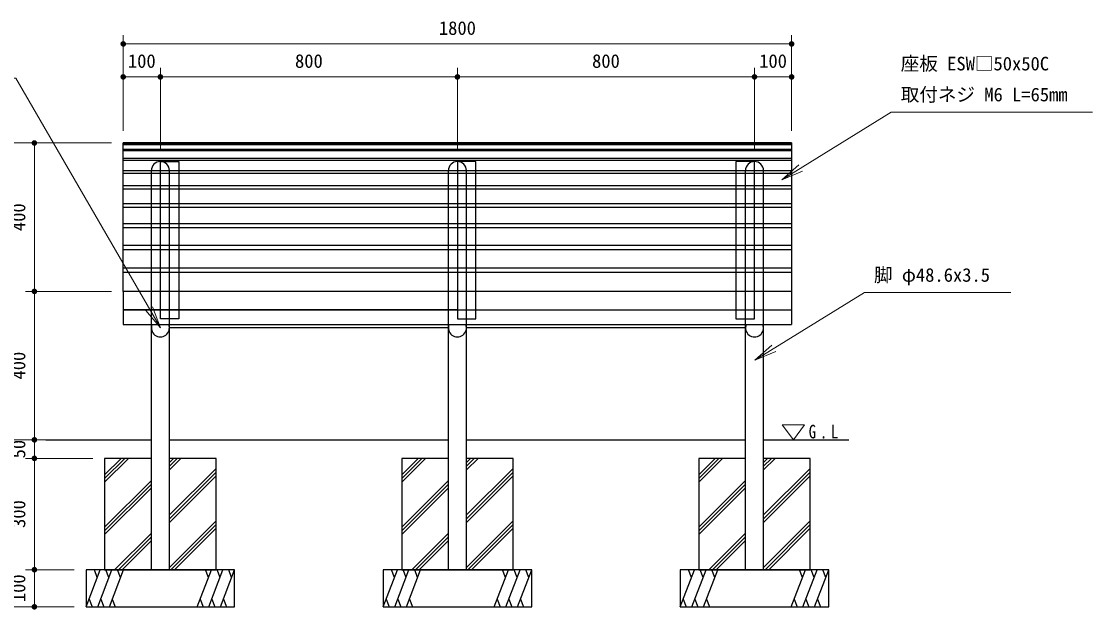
# Model space of a CAD drawing. Units: millimetres at full size, sheet at 1:20. Extents: x -400 to 8800, y -300 to 6240.
# Drawn here: x 1164 to 4049, y 1434 to 3019 of the extents above; entities that cross this region are included whole.
import ezdxf
from ezdxf.enums import TextEntityAlignment as Align

# ---------------------------------------------------------------- set-up
doc = ezdxf.new("R2010")
doc.units = ezdxf.units.MM
doc.header["$LTSCALE"] = 20
for name, color, linetype, lineweight in [('D-STR-DIM\u3000寸法線、寸法値', 7, 'Continuous', 13), ('D-STR-HTXT\u3000旗上げ', 7, 'Continuous', 13), ('D-STR\u3000構造物外形線', 1, 'Continuous', 25), ('V-nasSTD', 7, 'Continuous', 13)]:
    doc.layers.add(name, color=color, linetype=linetype, lineweight=lineweight)
doc.styles.add('ＭＳ ゴシック', font='')
doc.styles.get('ＭＳ ゴシック').set_extended_font_data('MS Gothic')

# ---------------------------------------------------------------- blocks, each defined once
blk = doc.blocks.new('open_arrow')
at = {"color": 0, "linetype": 'Continuous', "lineweight": -2}
blk.add_lwpolyline([(7.5, 1.25), (0, 0), (7.5, -1.25)], dxfattribs=at)
blk = doc.blocks.new('filled_dot')
at = {"color": 0, "linetype": 'Continuous', "lineweight": -2, "const_width": 1.25}
blk.add_lwpolyline([(-0.625, 0, 1), (0.625, 0, 1)], format="xyb", close=True, dxfattribs=at)

msp = doc.modelspace()

# ---------------------------------------------------------------- linework, layer by layer
at = {"layer": 'D-STR-DIM\u3000寸法線、寸法値'}
for p, q in [((1438.44, 2723.87), (1438.44, 2982.07)), ((3238.44, 2723.87), (3238.44, 2982.07)), ((1438.44, 2958.07), (3238.44, 2958.07)), ((1438.44, 2723.87), (1438.44, 2893.17)), ((1538.44, 2673.08), (1538.44, 2893.17)), ((1538.44, 2673.08), (1538.44, 2893.17)), ((2338.44, 2673.08), (2338.44, 2893.17)), ((2338.44, 2673.08), (2338.44, 2893.17)), ((3138.44, 2673.08), (3138.44, 2893.17)), ((3138.44, 2673.08), (3138.44, 2893.17)), ((3238.44, 2723.87), (3238.44, 2893.17)), ((1438.44, 2869.17), (1538.44, 2869.17)), ((1538.44, 2869.17), (2338.44, 2869.17)), ((2338.44, 2869.17), (3138.44, 2869.17)), ((3138.44, 2869.17), (3238.44, 2869.17)), ((1406.44, 2691.07), (1059.99, 2691.07)), ((1406.44, 2691.07), (1175.22, 2691.07)), ((1199.22, 2691.07), (1199.22, 2291.08)), ((1406.44, 2291.08), (1175.22, 2291.08)), ((1406.44, 2291.08), (1175.22, 2291.08)), ((1199.22, 2291.08), (1199.22, 1891.08)), ((1356.44, 1891.08), (1059.99, 1891.08)), ((1356.44, 1891.08), (1059.99, 1891.08)), ((1356.44, 1891.08), (1175.22, 1891.08)), ((1356.44, 1891.08), (1175.22, 1891.08)), ((1199.22, 1891.08), (1199.22, 1841.08)), ((1356.44, 1841.08), (1175.22, 1841.08)), ((1356.44, 1841.08), (1175.22, 1841.08)), ((1199.22, 1841.08), (1199.22, 1541.08)), ((1306.44, 1541.08), (1175.22, 1541.08)), ((1306.44, 1541.08), (1175.22, 1541.08)), ((1199.22, 1541.08), (1199.22, 1441.08)), ((1306.44, 1441.08), (1059.99, 1441.08)), ((1306.44, 1441.08), (1175.22, 1441.08))]:
    msp.add_line(p, q, dxfattribs=at)
at = {"layer": 'D-STR-HTXT\u3000旗上げ'}
for points in [[(1538.44, 2192.89), (1149.02, 2865.31), (1141.02, 2865.31), (538.27, 2865.31), (839.65, 2865.31)], [(3211.69, 2591.92), (3506.5, 2774.55), (3514.5, 2774.55), (4048.86, 2774.55), (3804.2, 2774.55)], [(3139.69, 2105.72), (3434.5, 2288.35), (3442.5, 2288.35), (3828.64, 2288.35), (3650.3, 2288.35)]]:
    msp.add_lwpolyline(points, dxfattribs=at)
at = {"layer": 'D-STR\u3000構造物外形線'}
for p, q in [((1438.44, 2291.08), (1438.44, 2691.87)), ((3238.44, 2691.87), (1438.44, 2691.87)), ((3238.44, 2687.74), (1438.44, 2687.74)), ((3238.44, 2685.76), (1438.44, 2685.76)), ((3238.44, 2691.87), (3238.44, 2201.79)), ((3238.44, 2673.49), (1438.44, 2673.49)), ((3238.44, 2669.6), (1438.44, 2669.6)), ((3238.44, 2649.51), (1438.44, 2649.51)), ((3238.44, 2643.81), (1438.44, 2643.81)), ((3238.44, 2616.46), (1438.44, 2616.46)), ((3238.44, 2609.09), (1438.44, 2609.09)), ((1514.14, 2201.79), (1514.14, 2616.78)), ((1562.74, 2201.79), (1562.74, 2616.78)), ((2314.14, 2201.79), (2314.14, 2616.78)), ((2362.74, 2201.79), (2362.74, 2616.78)), ((3114.14, 2201.79), (3114.14, 2616.78)), ((3162.74, 2201.79), (3162.74, 2616.78)), ((3238.44, 2575.23), (1438.44, 2575.23)), ((3238.44, 2566.41), (1438.44, 2566.41)), ((3238.44, 2526.95), (1438.44, 2526.95)), ((3238.44, 2516.91), (1438.44, 2516.91)), ((3238.44, 2472.94), (1438.44, 2472.94)), ((3238.44, 2461.96), (1438.44, 2461.96)), ((3238.44, 2414.67), (1438.44, 2414.67)), ((3238.44, 2403.05), (1438.44, 2403.05)), ((3238.44, 2353.73), (1438.44, 2353.73)), ((3238.44, 2341.78), (1438.44, 2341.78)), ((2338.44, 2241.08), (1538.44, 2241.08)), ((1514.14, 1541.08), (1514.14, 2201.79)), ((1562.74, 1541.08), (1562.74, 2201.79)), ((2314.14, 2192.48), (1562.74, 2192.48)), ((2314.14, 1541.08), (2314.14, 2201.79)), ((2362.74, 1541.08), (2362.74, 2201.79)), ((3114.14, 2192.48), (2362.74, 2192.48)), ((3114.14, 1541.08), (3114.14, 2201.79)), ((3162.74, 1541.08), (3162.74, 2201.79)), ((1230.45, 1891.08), (1514.14, 1891.08)), ((1562.74, 1891.08), (2314.14, 1891.08)), ((2362.74, 1891.08), (3114.14, 1891.08)), ((3162.74, 1891.08), (3392.29, 1891.08)), ((1388.44, 1797.05), (1432.47, 1841.08)), ((1388.44, 1787.05), (1442.47, 1841.08)), ((1388.44, 1777.05), (1452.47, 1841.08)), ((1562.74, 1829.93), (1573.89, 1841.08)), ((1562.74, 1819.93), (1583.89, 1841.08)), ((1562.74, 1809.93), (1593.89, 1841.08)), ((2188.44, 1797.05), (2232.47, 1841.08)), ((2188.44, 1787.05), (2242.47, 1841.08)), ((2188.44, 1777.05), (2252.47, 1841.08)), ((2362.74, 1829.93), (2373.89, 1841.08)), ((2362.74, 1819.93), (2383.89, 1841.08)), ((2362.74, 1809.93), (2393.89, 1841.08)), ((2988.44, 1797.05), (3032.47, 1841.08)), ((2988.44, 1787.05), (3042.47, 1841.08)), ((2988.44, 1777.05), (3052.47, 1841.08)), ((3162.74, 1829.93), (3173.89, 1841.08)), ((3162.74, 1819.93), (3183.89, 1841.08)), ((3162.74, 1809.93), (3193.89, 1841.08)), ((1562.74, 1688.51), (1688.44, 1814.21)), ((1562.74, 1678.51), (1688.44, 1804.21)), ((1562.74, 1668.51), (1688.44, 1794.21)), ((2362.74, 1688.51), (2488.44, 1814.21)), ((2362.74, 1678.51), (2488.44, 1804.21)), ((2362.74, 1668.51), (2488.44, 1794.21)), ((3162.74, 1688.51), (3288.44, 1814.21)), ((3162.74, 1678.51), (3288.44, 1804.21)), ((3162.74, 1668.51), (3288.44, 1794.21)), ((1388.44, 1655.63), (1514.14, 1781.33)), ((1388.44, 1645.63), (1514.14, 1771.33)), ((1388.44, 1635.63), (1514.14, 1761.33)), ((2188.44, 1655.63), (2314.14, 1781.33)), ((2188.44, 1645.63), (2314.14, 1771.33)), ((2188.44, 1635.63), (2314.14, 1761.33)), ((2988.44, 1655.63), (3114.14, 1781.33)), ((2988.44, 1645.63), (3114.14, 1771.33)), ((2988.44, 1635.63), (3114.14, 1761.33)), ((1562.74, 1547.09), (1688.44, 1672.79)), ((1566.73, 1541.08), (1688.44, 1662.79)), ((1576.73, 1541.08), (1688.44, 1652.79)), ((2362.74, 1547.09), (2488.44, 1672.79)), ((2366.73, 1541.08), (2488.44, 1662.79)), ((2376.73, 1541.08), (2488.44, 1652.79)), ((3162.74, 1547.09), (3288.44, 1672.79)), ((3166.73, 1541.08), (3288.44, 1662.79)), ((3176.73, 1541.08), (3288.44, 1652.79)), ((1415.31, 1541.08), (1514.14, 1639.91)), ((1425.31, 1541.08), (1514.14, 1629.91)), ((1435.31, 1541.08), (1514.14, 1619.91)), ((2215.31, 1541.08), (2314.14, 1639.91)), ((2225.31, 1541.08), (2314.14, 1629.91)), ((2235.31, 1541.08), (2314.14, 1619.91)), ((3015.31, 1541.08), (3114.14, 1639.91)), ((3025.31, 1541.08), (3114.14, 1629.91)), ((3035.31, 1541.08), (3114.14, 1619.91)), ((1338.44, 1441.08), (1376.69, 1541.08)), ((1368.68, 1520.14), (1360.67, 1541.08)), ((1369.76, 1441.08), (1408.01, 1541.08)), ((1400, 1520.14), (1392, 1541.08)), ((1401.09, 1441.08), (1439.34, 1541.08)), ((1431.33, 1520.14), (1423.32, 1541.08)), ((1637.54, 1441.08), (1675.79, 1541.08)), ((1667.78, 1520.14), (1659.77, 1541.08)), ((1668.86, 1441.08), (1707.11, 1541.08)), ((1699.1, 1520.14), (1691.09, 1541.08)), ((1700.19, 1441.08), (1738.44, 1541.08)), ((1730.43, 1520.14), (1722.42, 1541.08)), ((2138.44, 1441.08), (2176.69, 1541.08)), ((2168.68, 1520.14), (2160.67, 1541.08)), ((2169.76, 1441.08), (2208.01, 1541.08)), ((2200, 1520.14), (2192, 1541.08)), ((2201.09, 1441.08), (2239.34, 1541.08)), ((2231.33, 1520.14), (2223.32, 1541.08)), ((2437.54, 1441.08), (2475.79, 1541.08)), ((2467.78, 1520.14), (2459.77, 1541.08)), ((2468.86, 1441.08), (2507.11, 1541.08)), ((2499.1, 1520.14), (2491.09, 1541.08)), ((2500.19, 1441.08), (2538.44, 1541.08)), ((2530.43, 1520.14), (2522.42, 1541.08)), ((2938.44, 1441.08), (2976.69, 1541.08)), ((2968.68, 1520.14), (2960.67, 1541.08)), ((2969.76, 1441.08), (3008.01, 1541.08)), ((3000, 1520.14), (2992, 1541.08)), ((3001.09, 1441.08), (3039.34, 1541.08)), ((3031.33, 1520.14), (3023.32, 1541.08)), ((3237.54, 1441.08), (3275.79, 1541.08)), ((3267.78, 1520.14), (3259.77, 1541.08)), ((3268.86, 1441.08), (3307.11, 1541.08)), ((3299.1, 1520.14), (3291.09, 1541.08)), ((3300.19, 1441.08), (3338.44, 1541.08)), ((3330.43, 1520.14), (3322.42, 1541.08)), ((1346.44, 1462.02), (1354.45, 1441.08)), ((1377.77, 1462.02), (1385.78, 1441.08)), ((1409.1, 1462.02), (1417.1, 1441.08)), ((1645.54, 1462.02), (1653.55, 1441.08)), ((1676.87, 1462.02), (1684.88, 1441.08)), ((1708.19, 1462.02), (1716.2, 1441.08)), ((2146.44, 1462.02), (2154.45, 1441.08)), ((2177.77, 1462.02), (2185.78, 1441.08)), ((2209.1, 1462.02), (2217.1, 1441.08)), ((2445.54, 1462.02), (2453.55, 1441.08)), ((2476.87, 1462.02), (2484.88, 1441.08)), ((2508.19, 1462.02), (2516.2, 1441.08)), ((2946.44, 1462.02), (2954.45, 1441.08)), ((2977.77, 1462.02), (2985.78, 1441.08)), ((3009.1, 1462.02), (3017.1, 1441.08)), ((3245.54, 1462.02), (3253.55, 1441.08)), ((3276.87, 1462.02), (3284.88, 1441.08)), ((3308.19, 1462.02), (3316.2, 1441.08))]:
    msp.add_line(p, q, dxfattribs=at)
for points in [[(1538.44, 2641.08), (1588.44, 2641.08), (1588.44, 2217.19), (1538.44, 2217.19)], [(2388.44, 2641.08), (2338.44, 2641.08), (2338.44, 2217.19), (2388.44, 2217.19)], [(3138.44, 2641.08), (3088.44, 2641.08), (3088.44, 2217.19), (3138.44, 2217.19)], [(1338.44, 1441.08), (1738.44, 1441.08), (1738.44, 1541.08), (1338.44, 1541.08)], [(2138.44, 1441.08), (2538.44, 1441.08), (2538.44, 1541.08), (2138.44, 1541.08)], [(2938.44, 1441.08), (3338.44, 1441.08), (3338.44, 1541.08), (2938.44, 1541.08)]]:
    msp.add_lwpolyline(points, close=True, dxfattribs=at)
for points in [[(3238.44, 2291.08), (1438.44, 2291.08), (1438.44, 2241.08), (3238.44, 2241.08)], [(2338.44, 2241.08), (1438.44, 2241.08), (1438.44, 2201.79), (3238.44, 2201.79)], [(1514.14, 1841.08), (1388.44, 1841.08), (1388.44, 1541.08), (1688.44, 1541.08), (1688.44, 1841.08), (1562.74, 1841.08)], [(2314.14, 1841.08), (2188.44, 1841.08), (2188.44, 1541.08), (2488.44, 1541.08), (2488.44, 1841.08), (2362.74, 1841.08)], [(3114.14, 1841.08), (2988.44, 1841.08), (2988.44, 1541.08), (3288.44, 1541.08), (3288.44, 1841.08), (3162.74, 1841.08)]]:
    msp.add_lwpolyline(points, dxfattribs=at)
for centre, start, end in [((1538.44, 2616.78), 0, 180), ((2338.44, 2616.78), 0, 180), ((3138.44, 2616.78), 0, 180), ((1538.44, 2192.89), 158.5293, 21.4707), ((2338.44, 2192.89), 158.5293, 21.4707), ((3138.44, 2192.89), 158.5293, 21.4707)]:
    msp.add_arc(centre, 24.3, start, end, dxfattribs=at)
at = {"layer": 'V-nasSTD'}
for p, q in [((3273.15, 1931.08), (3213.15, 1931.08)), ((3243.15, 1891.08), (3213.15, 1931.08)), ((3243.15, 1891.08), (3273.15, 1931.08))]:
    msp.add_line(p, q, dxfattribs=at)

# ---------------------------------------------------------------- block references
at = {"layer": 'D-STR-DIM\u3000寸法線、寸法値', "xscale": 6, "yscale": 6}
for p in [(1438.44, 2958.07), (1438.44, 2869.17), (1538.44, 2869.17), (2338.44, 2869.17), (3138.44, 2869.17)]:
    msp.add_blockref('filled_dot', p, dxfattribs=at)
for p, rotation in [((3238.44, 2958.07), 180), ((1538.44, 2869.17), 180), ((2338.44, 2869.17), 180), ((3138.44, 2869.17), 180), ((3238.44, 2869.17), 180), ((1199.22, 2691.07), 270), ((1199.22, 2291.08), 90), ((1199.22, 2291.08), 270), ((1199.22, 1891.08), 90), ((1199.22, 1891.08), 270), ((1199.22, 1841.08), 270), ((1199.22, 1841.08), 90), ((1199.22, 1541.08), 90), ((1199.22, 1541.08), 270), ((1199.22, 1441.08), 90)]:
    msp.add_blockref('filled_dot', p, dxfattribs=dict(at, rotation=rotation))
at = {"layer": 'D-STR-HTXT\u3000旗上げ', "xscale": 8, "yscale": 8}
for p, rotation in [((3211.69, 2591.92), 31.8), ((1538.44, 2192.89), 120.1), ((3139.69, 2105.72), 31.8)]:
    msp.add_blockref('open_arrow', p, dxfattribs=dict(at, rotation=rotation))

# ---------------------------------------------------------------- texts
at = {"layer": 'D-STR-DIM\u3000寸法線、寸法値', "style": 'ＭＳ ゴシック'}
for s, p in [('1800', (2338.44, 3000.83)), ('100', (1488.44, 2911.93)), ('800', (1938.44, 2911.93)), ('800', (2738.44, 2911.93)), ('100', (3188.44, 2911.93))]:
    msp.add_text(s, height=36.66, dxfattribs=at).set_placement(p, align=Align.MIDDLE_CENTER)
for s, p in [('400', (1156.47, 2491.07)), ('400', (1156.47, 2091.08)), ('50', (1156.47, 1866.08)), ('300', (1156.47, 1691.08)), ('100', (1156.47, 1491.08))]:
    msp.add_text(s, height=36.66, rotation=90, dxfattribs=at).set_placement(p, align=Align.MIDDLE_CENTER)
at = {"layer": 'D-STR-HTXT\u3000旗上げ', "style": 'ＭＳ ゴシック'}
for s, p in [('座板 ESW□50x50C', (3532.26, 2875.64)), ('取付ネジ M6 L=65mm', (3532.26, 2792.3)), ('脚 φ48.6x3.5', (3460.26, 2306.1))]:
    msp.add_text(s, height=36.66, dxfattribs=at).set_placement(p, align=Align.BOTTOM_LEFT)
at = {"layer": 'V-nasSTD', "insert": (3284.48, 1894.27), "char_height": 36.66, "attachment_point": 7, "style": 'ＭＳ ゴシック'}
msp.add_mtext('\\T1.5;\\W0.8;G.L', dxfattribs=at)

doc.saveas('drawing.dxf')
